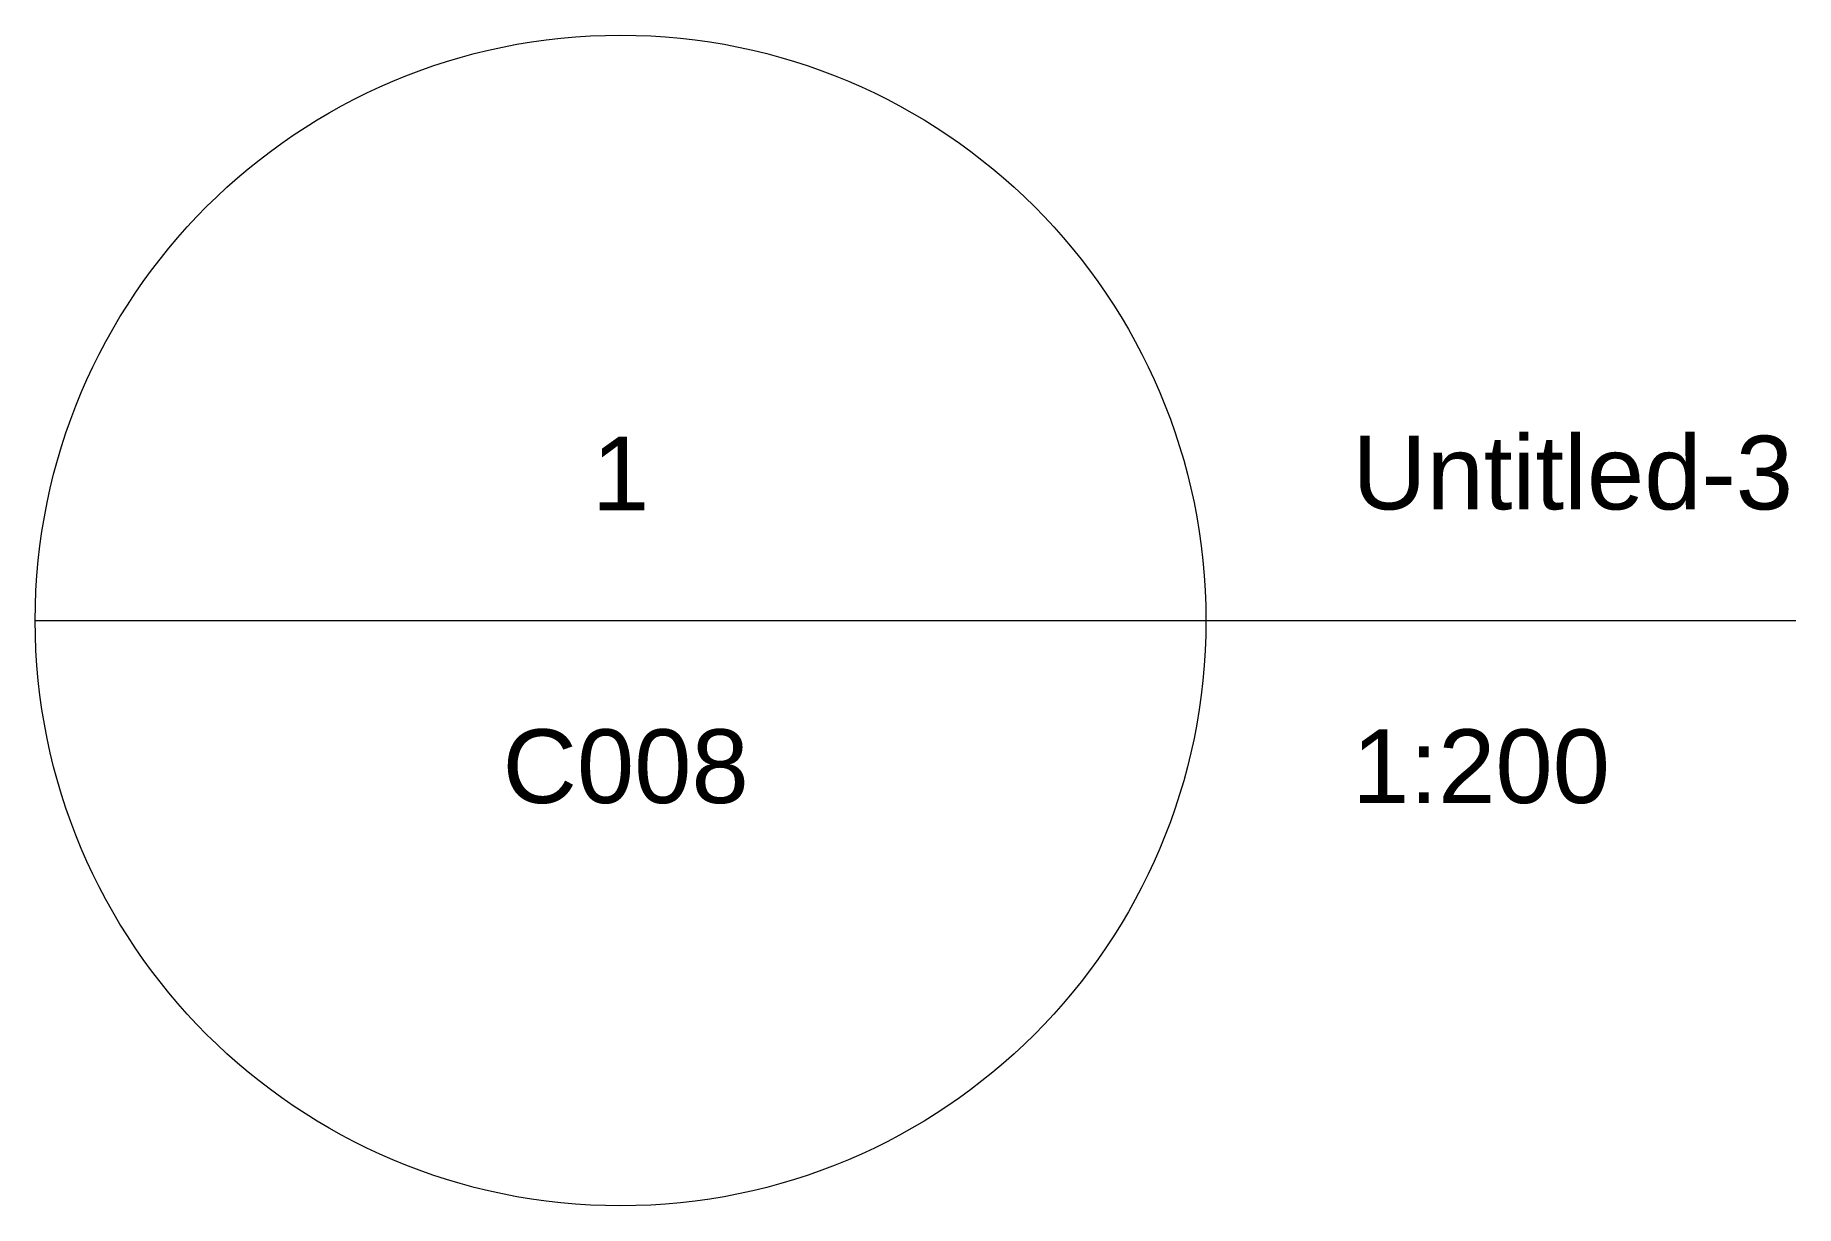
# Paper-space layout 'Untitled-3 [Sheet]' of a CAD drawing. Header units: metres. Extents: x 0.4125 to 0.4364, y -0.0535 to -0.0376.
import ezdxf

# ---------------------------------------------------------------- set-up
doc = ezdxf.new("R2010")
doc.units = ezdxf.units.M
doc.header["$MEASUREMENT"] = 0
doc.layers.add('01_A_AccesTren_t', color=30, linetype='Continuous', lineweight=0)
doc.styles.add('Style-Arial', font='arial.ttf')

# ---------------------------------------------------------------- blocks, each defined once
blk = doc.blocks.new('DrawingTitleBubble_42')
at = {"layer": '01_A_AccesTren_t'}
blk.add_line((-0.008007, 0), (0.007869, 0), dxfattribs=at)
blk.add_circle((-0.000069, 0), 0.007938, dxfattribs=at)
at = {"layer": '01_A_AccesTren_t', "color": 7, "char_height": 0.001524, "style": 'Style-Arial'}
for s, insert, attachment_point in [('\\H0.656168x;1', (-0.000069, 0.001492), 8), ('\\H0.656168x;C008', (0, -0.001476), 2)]:
    blk.add_mtext(s, dxfattribs=dict(at, insert=insert, attachment_point=attachment_point))
blk = doc.blocks.new('TitleText_42')
at = {"layer": '01_A_AccesTren_t', "color": 7, "insert": (0, 0.001492), "char_height": 0.001524, "attachment_point": 7, "style": 'Style-Arial'}
blk.add_mtext('\\H0.656168x;Untitled-3', dxfattribs=at)
at = {"layer": '01_A_AccesTren_t', "insert": (0, -0.001476), "char_height": 0.001524, "attachment_point": 1, "style": 'Style-Arial'}
blk.add_mtext('\\H0.656168x;1:200', dxfattribs=at)
blk = doc.blocks.new('*U315')
at = {"layer": '01_A_AccesTren_t'}
blk.add_line((0, 0), (0.015868, 0), dxfattribs=at)
blk.add_blockref('DrawingTitleBubble_42', (0, 0), dxfattribs=at)
at = {"layer": '01_A_AccesTren_t', "color": 7}
blk.add_blockref('TitleText_42', (0.009853, 0), dxfattribs=at)

psp = doc.layouts.new('Untitled-3 [Sheet]')

# ---------------------------------------------------------------- block references
at = {"layer": '01_A_AccesTren_t'}
psp.add_blockref('*U315', (0.4205, -0.045575), dxfattribs=at)

doc.saveas('drawing.dxf')
